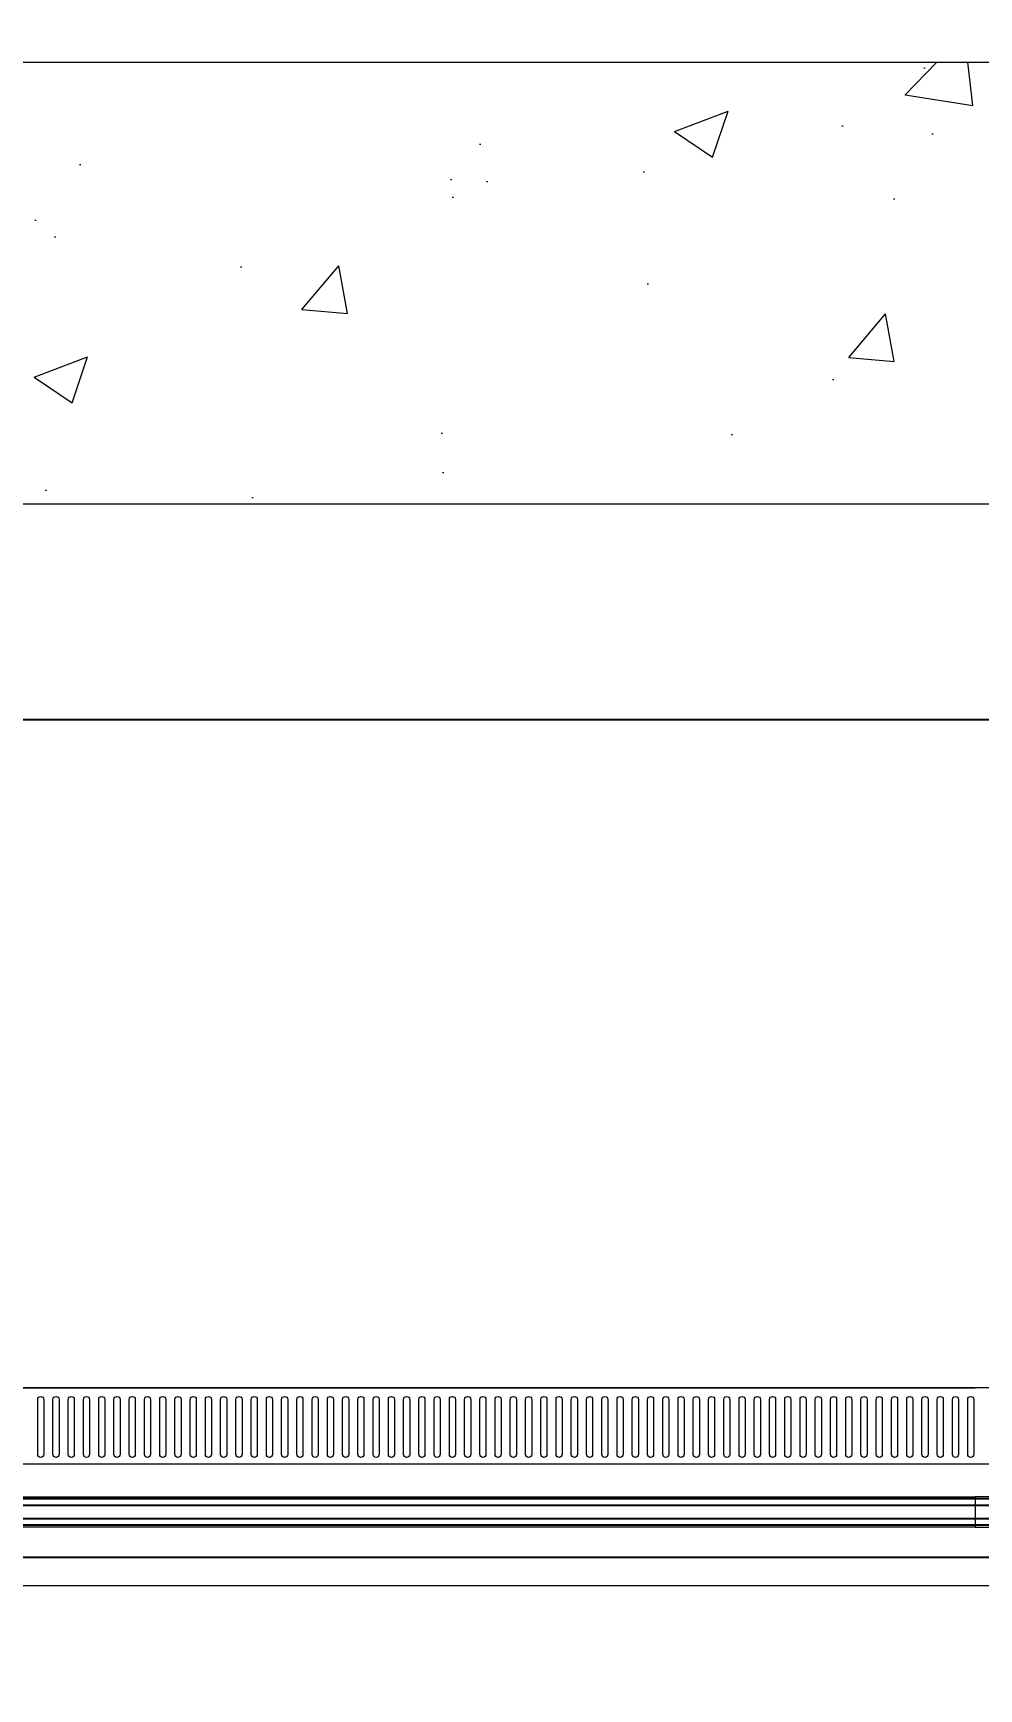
# Model space of a CAD drawing. Header units: centimetres. Extents: x -72470 to -43129, y -18750 to -16337.
# Drawn here: x -62678 to -62616, y -17311.1 to -17202.5 of the extents above; entities that cross this region are included whole.
import ezdxf

# ---------------------------------------------------------------- set-up
doc = ezdxf.new("R2010")
doc.units = ezdxf.units.CM
doc.header["$MEASUREMENT"] = 0
doc.linetypes.add('DUZ', pattern=[0])
doc.layers.get('0').update_dxf_attribs({"linetype": 'DUZ', "lineweight": 0})
doc.layers.get('Defpoints').update_dxf_attribs({"lineweight": 0})
doc.layers.add('11-021_500-BLOK B-str_zemin_kat$0$2DTARAMA1', color=253, linetype='Continuous')
doc.layers.add('CAM', color=4, linetype='Continuous')
doc.layers.add('M-OLCU-IC', color=155, linetype='Continuous', lineweight=0)
doc.layers.add('TEFRIS', color=30, linetype='Continuous', lineweight=9)
doc.styles.add('ARIAL', font='arial.ttf', dxfattribs={"width": 0.6})
doc.dimstyles.new('E_100', dxfattribs={"dimtxt": 10, "dimasz": 10, "dimexe": 5, "dimexo": 30, "dimgap": 3, "dimtad": 1, "dimtoh": 1, "dimdec": 0, "dimzin": 12, "dimdsep": 46, "dimtxsty": 'ARIAL', "dimblk": 'OBLIQUE', "dimcen": 5, "dimdle": 1, "dimclrt": 256, "dimadec": 0, "dimazin": 3, "dimtfac": 1, "dimtdec": 0, "dimtofl": 0, "dimtmove": 2, "dimatfit": 3, "dimldrblk": 'OBLIQUE', "dimfxl": 5, "dimtolj": 1, "dimtzin": 0, "dimarcsym": 0})

# ---------------------------------------------------------------- blocks, each defined once
blk = doc.blocks.new('_OBLIQUE')
at = {"layer": 'M-OLCU-IC', "linetype": 'ByBlock'}
for p, q in [((-0.5, -0.5), (0.5, 0.5)), ((0, 0), (0, 0))]:
    blk.add_line(p, q, dxfattribs=at)
blk = doc.blocks.new('*D84')
at = {"color": 0, "linetype": 'Continuous', "lineweight": -2, "transparency": 16777216}
for p, q in [((-63025.86045287304, -17334.34602291379), (-63025.86045287304, -17342.56599142592)), ((-61102.81231598725, -17334.34602291568), (-61102.81231598725, -17342.56599142592)), ((-63026.86045287304, -17337.56599142592), (-61101.81231598725, -17337.56599142592))]:
    blk.add_line(p, q, dxfattribs=at)
at = {"layer": 'Defpoints', "color": 0, "linetype": 'Continuous', "transparency": 16777216}
for p in [(-63025.86045287304, -17304.34602291379), (-61102.81231598725, -17304.34602291568), (-61102.81231598725, -17337.56599142592)]:
    blk.add_point(p, dxfattribs=at)
at = {"color": 0, "linetype": 'Continuous', "lineweight": -2, "transparency": 16777216, "xscale": 10, "yscale": 10, "zscale": 10, "rotation": 180}
blk.add_blockref('_OBLIQUE', (-63025.86045287304, -17337.56599142592), dxfattribs=at)
at = {"color": 0, "linetype": 'Continuous', "lineweight": -2, "transparency": 16777216, "xscale": 10, "yscale": 10, "zscale": 10}
blk.add_blockref('_OBLIQUE', (-61102.81231598725, -17337.56599142592), dxfattribs=at)
at = {"linetype": 'Continuous', "transparency": 16777216, "insert": (-62064.33638443015, -17329.4568509075), "char_height": 10, "attachment_point": 5, "style": 'ARIAL'}
blk.add_mtext('\\A1;1923', dxfattribs=at)

msp = doc.modelspace()

# ---------------------------------------------------------------- hatches: boundary and pattern name
h = msp.add_hatch()
h.set_pattern_fill('AR-CONC', color=256, scale=5)
h.set_pattern_definition([(49.99999999999999, (-480.9983529872552, -52.02101693398254), (35.86300913003767, -3.137606749129755), [3.75, -41.25]), (355, (-480.9983529872552, -52.02101693398254), (-6.937566680650001, 37.60960668500059), [3, -33]), (100.45144446, (-478.0097689372552, -52.28248413398251), (28.9254423363556, 34.47199954843147), [3.187009599999994, -35.05710559999991]), (46.18420000000001, (-480.9983529872552, -42.02101693398254), (53.36206653357862, -8.275964039653827), [5.625, -61.875]), (96.63563549, (-476.5515157372552, -42.71068228398258), (46.73309728371142, 48.70593003872752), [4.7805171, -52.58568799999999]), (351.1841639899999, (-480.9983529872552, -42.02101693398254), (46.73309725273866, 48.70593001349951), [4.5, -49.50000005]), (21, (-475.9983529872552, -44.52101693398254), (29.84535260592308, -20.13094453326694), [3.75, -41.25]), (326.0000000000001, (-475.9983529872552, -44.52101693398254), (12.16576659607909, 36.25750225234265), [3, -33]), (71.45144474, (-473.5112402872552, -46.19859563398245), (42.01111883649855, 16.12655764031769), [3.1870095, -35.0571056]), (37.50000000000001, (-480.9983529872552, -52.02101693398254), (0.6079927658645334, 16.64469269156557), [0, -32.59999999999999, 0, -33.5, 0, -33.125]), (7.499999999999999, (-480.9983529872552, -52.02101693398254), (13.15347687210743, 19.72058559411801), [0, -19.1, 0, -31.85, 0, -12.625]), (327.5, (-492.1483529872552, -52.02101693398254), (26.69112180862045, -1.127743586718988), [0, -12.5, 0, -39, 0, -51.75]), (317.5, (-497.1483529872552, -52.02101693398254), (29.15930846711931, 5.005249116615886), [0, -16.25, 0, -25.9, 0, -36.75])])
h.paths.add_polyline_path([(-62487.74342401414, -17204.36617192873), (-62615.24342401414, -17204.36617192873), (-62737.74342401414, -17204.36617192873), (-62737.74342401414, -17233.36617192873), (-62487.74342401414, -17233.36617192873)])
at = {"layer": '11-021_500-BLOK B-str_zemin_kat$0$2DTARAMA1'}
h = msp.add_hatch(dxfattribs=at)
h.set_pattern_fill('ANSI33', color=256, scale=100)
h.set_pattern_definition([(45, (-421164.1500468579, -192690.2066484655), (-17.67766952966369, 17.67766952966369), []), (45, (-421146.4723773579, -192690.2066484655), (-17.67766952966369, 17.67766952966369), [12.5, -6.25])])
edge = h.paths.add_edge_path()
edge.add_arc((-61102.81231581029, -17219.43709981061), 40, 0, 360)
edge = h.paths.add_edge_path()
edge.add_arc((-61942.81231581029, -17219.43709981061), 40, 0, 360)
edge = h.paths.add_edge_path()
edge.add_arc((-62782.81231581029, -17219.43709981061), 40, 0, 360)
edge = h.paths.add_edge_path()
edge.add_arc((-63622.81231581029, -17219.43709981061), 40, 0, 360)
h.paths.add_polyline_path([(-62490.34087514504, -17053.77368003472), (-62316.58439492678, -17053.77368003472), (-62316.58439492678, -17007.82211113978), (-62490.34087514504, -17007.82211113978)], flags=9)
h.paths.add_polyline_path([(-61637.13191769673, -17053.79925984381), (-61463.36520555481, -17053.79925984381), (-61463.36520555481, -17007.81699517807), (-61637.13191769673, -17007.81699517807)], flags=9)
h.paths.add_polyline_path([(-63330.34599110687, -17053.79925984381), (-63175.22593653655, -17053.79925984381), (-63175.22593653655, -17007.81699517807), (-63330.34599110687, -17007.81699517807)], flags=9)
edge = h.paths.add_edge_path()
edge.add_arc((-64462.81231581029, -17219.43709981061), 40, 0, 360)
edge = h.paths.add_edge_path()
edge.add_arc((-62782.81231581029, -18059.43709981061), 40, 0, 360)
edge = h.paths.add_edge_path()
edge.add_arc((-61942.81231581029, -18059.43709981061), 40, 0, 360)
edge = h.paths.add_edge_path()
edge.add_arc((-61102.81231581029, -18059.43709981061), 40, 0, 360)

# ---------------------------------------------------------------- linework, layer by layer
for p, q in [((-62737.74342401414, -17233.36617192873), (-62610.24342401414, -17233.36617192873)), ((-62731.74342401414, -17291.36617192873), (-62616.24342401414, -17291.36617192873)), ((-62487.74342401414, -17291.36617192873), (-62731.74342401414, -17291.36617192873)), ((-62737.74342401414, -17296.36617192873), (-62610.24342401414, -17296.36617192873))]:
    msp.add_line(p, q)
at = {"color": 7, "lineweight": 0}
msp.add_line((-62737.74342401414, -17233.36617192873), (-62610.24342401414, -17233.36617192873), dxfattribs=at)
for points in [[(-62677.74342401414, -17295.73638267815), (-62677.74342401414, -17292.13638267816, -0.414213562373095), (-62677.54342401415, -17291.93638267816), (-62677.54342401415, -17291.93638267816, -0.414213562373095), (-62677.34342401415, -17292.13638267816), (-62677.34342401415, -17295.73638267815, -0.414213562373095), (-62677.54342401415, -17295.93638267816), (-62677.54342401415, -17295.93638267816, -0.414213562373095)], [(-62677.74342401414, -17295.73638267815), (-62677.74342401414, -17292.13638267816, -0.414213562373095), (-62677.54342401415, -17291.93638267816), (-62677.54342401415, -17291.93638267816, -0.414213562373095), (-62677.34342401415, -17292.13638267816), (-62677.34342401415, -17295.73638267815, -0.414213562373095), (-62677.54342401415, -17295.93638267816), (-62677.54342401415, -17295.93638267816, -0.414213562373095)], [(-62676.74342401414, -17295.73638267815), (-62676.74342401414, -17292.13638267816, -0.414213562373095), (-62676.54342401415, -17291.93638267816), (-62676.54342401415, -17291.93638267816, -0.414213562373095), (-62676.34342401415, -17292.13638267816), (-62676.34342401415, -17295.73638267815, -0.414213562373095), (-62676.54342401415, -17295.93638267816), (-62676.54342401415, -17295.93638267816, -0.414213562373095)], [(-62676.74342401414, -17295.73638267815), (-62676.74342401414, -17292.13638267816, -0.414213562373095), (-62676.54342401415, -17291.93638267816), (-62676.54342401415, -17291.93638267816, -0.414213562373095), (-62676.34342401415, -17292.13638267816), (-62676.34342401415, -17295.73638267815, -0.414213562373095), (-62676.54342401415, -17295.93638267816), (-62676.54342401415, -17295.93638267816, -0.414213562373095)], [(-62675.74342401414, -17295.73638267815), (-62675.74342401414, -17292.13638267816, -0.414213562373095), (-62675.54342401415, -17291.93638267816), (-62675.54342401415, -17291.93638267816, -0.414213562373095), (-62675.34342401415, -17292.13638267816), (-62675.34342401415, -17295.73638267815, -0.414213562373095), (-62675.54342401415, -17295.93638267816), (-62675.54342401415, -17295.93638267816, -0.414213562373095)], [(-62675.74342401414, -17295.73638267815), (-62675.74342401414, -17292.13638267816, -0.414213562373095), (-62675.54342401415, -17291.93638267816), (-62675.54342401415, -17291.93638267816, -0.414213562373095), (-62675.34342401415, -17292.13638267816), (-62675.34342401415, -17295.73638267815, -0.414213562373095), (-62675.54342401415, -17295.93638267816), (-62675.54342401415, -17295.93638267816, -0.414213562373095)], [(-62674.74342401414, -17295.73638267815), (-62674.74342401414, -17292.13638267816, -0.414213562373095), (-62674.54342401415, -17291.93638267816), (-62674.54342401415, -17291.93638267816, -0.414213562373095), (-62674.34342401415, -17292.13638267816), (-62674.34342401415, -17295.73638267815, -0.414213562373095), (-62674.54342401415, -17295.93638267816), (-62674.54342401415, -17295.93638267816, -0.414213562373095)], [(-62674.74342401414, -17295.73638267815), (-62674.74342401414, -17292.13638267816, -0.414213562373095), (-62674.54342401415, -17291.93638267816), (-62674.54342401415, -17291.93638267816, -0.414213562373095), (-62674.34342401415, -17292.13638267816), (-62674.34342401415, -17295.73638267815, -0.414213562373095), (-62674.54342401415, -17295.93638267816), (-62674.54342401415, -17295.93638267816, -0.414213562373095)], [(-62673.74342401414, -17295.73638267815), (-62673.74342401414, -17292.13638267816, -0.414213562373095), (-62673.54342401415, -17291.93638267816), (-62673.54342401415, -17291.93638267816, -0.414213562373095), (-62673.34342401415, -17292.13638267816), (-62673.34342401415, -17295.73638267815, -0.414213562373095), (-62673.54342401415, -17295.93638267816), (-62673.54342401415, -17295.93638267816, -0.414213562373095)], [(-62673.74342401414, -17295.73638267815), (-62673.74342401414, -17292.13638267816, -0.414213562373095), (-62673.54342401415, -17291.93638267816), (-62673.54342401415, -17291.93638267816, -0.414213562373095), (-62673.34342401415, -17292.13638267816), (-62673.34342401415, -17295.73638267815, -0.414213562373095), (-62673.54342401415, -17295.93638267816), (-62673.54342401415, -17295.93638267816, -0.414213562373095)], [(-62672.74342401414, -17295.73638267815), (-62672.74342401414, -17292.13638267816, -0.414213562373095), (-62672.54342401415, -17291.93638267816), (-62672.54342401415, -17291.93638267816, -0.414213562373095), (-62672.34342401415, -17292.13638267816), (-62672.34342401415, -17295.73638267815, -0.414213562373095), (-62672.54342401415, -17295.93638267816), (-62672.54342401415, -17295.93638267816, -0.414213562373095)], [(-62672.74342401414, -17295.73638267815), (-62672.74342401414, -17292.13638267816, -0.414213562373095), (-62672.54342401415, -17291.93638267816), (-62672.54342401415, -17291.93638267816, -0.414213562373095), (-62672.34342401415, -17292.13638267816), (-62672.34342401415, -17295.73638267815, -0.414213562373095), (-62672.54342401415, -17295.93638267816), (-62672.54342401415, -17295.93638267816, -0.414213562373095)], [(-62671.74342401414, -17295.73638267815), (-62671.74342401414, -17292.13638267816, -0.414213562373095), (-62671.54342401415, -17291.93638267816), (-62671.54342401415, -17291.93638267816, -0.414213562373095), (-62671.34342401415, -17292.13638267816), (-62671.34342401415, -17295.73638267815, -0.414213562373095), (-62671.54342401415, -17295.93638267816), (-62671.54342401415, -17295.93638267816, -0.414213562373095)], [(-62671.74342401414, -17295.73638267815), (-62671.74342401414, -17292.13638267816, -0.414213562373095), (-62671.54342401415, -17291.93638267816), (-62671.54342401415, -17291.93638267816, -0.414213562373095), (-62671.34342401415, -17292.13638267816), (-62671.34342401415, -17295.73638267815, -0.414213562373095), (-62671.54342401415, -17295.93638267816), (-62671.54342401415, -17295.93638267816, -0.414213562373095)], [(-62670.74342401414, -17295.73638267815), (-62670.74342401414, -17292.13638267816, -0.414213562373095), (-62670.54342401415, -17291.93638267816), (-62670.54342401415, -17291.93638267816, -0.414213562373095), (-62670.34342401415, -17292.13638267816), (-62670.34342401415, -17295.73638267815, -0.414213562373095), (-62670.54342401415, -17295.93638267816), (-62670.54342401415, -17295.93638267816, -0.414213562373095)], [(-62670.74342401414, -17295.73638267815), (-62670.74342401414, -17292.13638267816, -0.414213562373095), (-62670.54342401415, -17291.93638267816), (-62670.54342401415, -17291.93638267816, -0.414213562373095), (-62670.34342401415, -17292.13638267816), (-62670.34342401415, -17295.73638267815, -0.414213562373095), (-62670.54342401415, -17295.93638267816), (-62670.54342401415, -17295.93638267816, -0.414213562373095)], [(-62669.74342401414, -17295.73638267815), (-62669.74342401414, -17292.13638267816, -0.414213562373095), (-62669.54342401415, -17291.93638267816), (-62669.54342401415, -17291.93638267816, -0.414213562373095), (-62669.34342401415, -17292.13638267816), (-62669.34342401415, -17295.73638267815, -0.414213562373095), (-62669.54342401415, -17295.93638267816), (-62669.54342401415, -17295.93638267816, -0.414213562373095)], [(-62669.74342401414, -17295.73638267815), (-62669.74342401414, -17292.13638267816, -0.414213562373095), (-62669.54342401415, -17291.93638267816), (-62669.54342401415, -17291.93638267816, -0.414213562373095), (-62669.34342401415, -17292.13638267816), (-62669.34342401415, -17295.73638267815, -0.414213562373095), (-62669.54342401415, -17295.93638267816), (-62669.54342401415, -17295.93638267816, -0.414213562373095)], [(-62668.74342401414, -17295.73638267815), (-62668.74342401414, -17292.13638267816, -0.414213562373095), (-62668.54342401415, -17291.93638267816), (-62668.54342401415, -17291.93638267816, -0.414213562373095), (-62668.34342401415, -17292.13638267816), (-62668.34342401415, -17295.73638267815, -0.414213562373095), (-62668.54342401415, -17295.93638267816), (-62668.54342401415, -17295.93638267816, -0.414213562373095)], [(-62667.74342401414, -17295.73638267815), (-62667.74342401414, -17292.13638267816, -0.414213562373095), (-62667.54342401415, -17291.93638267816), (-62667.54342401415, -17291.93638267816, -0.414213562373095), (-62667.34342401415, -17292.13638267816), (-62667.34342401415, -17295.73638267815, -0.414213562373095), (-62667.54342401415, -17295.93638267816), (-62667.54342401415, -17295.93638267816, -0.414213562373095)], [(-62666.74342401414, -17295.73638267815), (-62666.74342401414, -17292.13638267816, -0.414213562373095), (-62666.54342401415, -17291.93638267816), (-62666.54342401415, -17291.93638267816, -0.414213562373095), (-62666.34342401415, -17292.13638267816), (-62666.34342401415, -17295.73638267815, -0.414213562373095), (-62666.54342401415, -17295.93638267816), (-62666.54342401415, -17295.93638267816, -0.414213562373095)], [(-62665.74342401414, -17295.73638267815), (-62665.74342401414, -17292.13638267816, -0.414213562373095), (-62665.54342401415, -17291.93638267816), (-62665.54342401415, -17291.93638267816, -0.414213562373095), (-62665.34342401415, -17292.13638267816), (-62665.34342401415, -17295.73638267815, -0.414213562373095), (-62665.54342401415, -17295.93638267816), (-62665.54342401415, -17295.93638267816, -0.414213562373095)], [(-62664.74342401414, -17295.73638267815), (-62664.74342401414, -17292.13638267816, -0.414213562373095), (-62664.54342401415, -17291.93638267816), (-62664.54342401415, -17291.93638267816, -0.414213562373095), (-62664.34342401415, -17292.13638267816), (-62664.34342401415, -17295.73638267815, -0.414213562373095), (-62664.54342401415, -17295.93638267816), (-62664.54342401415, -17295.93638267816, -0.414213562373095)], [(-62663.74342401414, -17295.73638267815), (-62663.74342401414, -17292.13638267816, -0.414213562373095), (-62663.54342401415, -17291.93638267816), (-62663.54342401415, -17291.93638267816, -0.414213562373095), (-62663.34342401415, -17292.13638267816), (-62663.34342401415, -17295.73638267815, -0.414213562373095), (-62663.54342401415, -17295.93638267816), (-62663.54342401415, -17295.93638267816, -0.414213562373095)], [(-62662.74342401414, -17295.73638267815), (-62662.74342401414, -17292.13638267816, -0.414213562373095), (-62662.54342401415, -17291.93638267816), (-62662.54342401415, -17291.93638267816, -0.414213562373095), (-62662.34342401415, -17292.13638267816), (-62662.34342401415, -17295.73638267815, -0.414213562373095), (-62662.54342401415, -17295.93638267816), (-62662.54342401415, -17295.93638267816, -0.414213562373095)], [(-62661.74342401414, -17295.73638267815), (-62661.74342401414, -17292.13638267816, -0.414213562373095), (-62661.54342401415, -17291.93638267816), (-62661.54342401415, -17291.93638267816, -0.414213562373095), (-62661.34342401415, -17292.13638267816), (-62661.34342401415, -17295.73638267815, -0.414213562373095), (-62661.54342401415, -17295.93638267816), (-62661.54342401415, -17295.93638267816, -0.414213562373095)], [(-62660.74342401414, -17295.73638267815), (-62660.74342401414, -17292.13638267816, -0.414213562373095), (-62660.54342401415, -17291.93638267816), (-62660.54342401415, -17291.93638267816, -0.414213562373095), (-62660.34342401415, -17292.13638267816), (-62660.34342401415, -17295.73638267815, -0.414213562373095), (-62660.54342401415, -17295.93638267816), (-62660.54342401415, -17295.93638267816, -0.414213562373095)], [(-62659.74342401414, -17295.73638267815), (-62659.74342401414, -17292.13638267816, -0.414213562373095), (-62659.54342401415, -17291.93638267816), (-62659.54342401415, -17291.93638267816, -0.414213562373095), (-62659.34342401415, -17292.13638267816), (-62659.34342401415, -17295.73638267815, -0.414213562373095), (-62659.54342401415, -17295.93638267816), (-62659.54342401415, -17295.93638267816, -0.414213562373095)], [(-62658.74342401414, -17295.73638267815), (-62658.74342401414, -17292.13638267816, -0.414213562373095), (-62658.54342401415, -17291.93638267816), (-62658.54342401415, -17291.93638267816, -0.414213562373095), (-62658.34342401415, -17292.13638267816), (-62658.34342401415, -17295.73638267815, -0.414213562373095), (-62658.54342401415, -17295.93638267816), (-62658.54342401415, -17295.93638267816, -0.414213562373095)], [(-62657.74342401414, -17295.73638267815), (-62657.74342401414, -17292.13638267816, -0.414213562373095), (-62657.54342401415, -17291.93638267816), (-62657.54342401415, -17291.93638267816, -0.414213562373095), (-62657.34342401415, -17292.13638267816), (-62657.34342401415, -17295.73638267815, -0.414213562373095), (-62657.54342401415, -17295.93638267816), (-62657.54342401415, -17295.93638267816, -0.414213562373095)], [(-62656.74342401414, -17295.73638267815), (-62656.74342401414, -17292.13638267816, -0.414213562373095), (-62656.54342401415, -17291.93638267816), (-62656.54342401415, -17291.93638267816, -0.414213562373095), (-62656.34342401415, -17292.13638267816), (-62656.34342401415, -17295.73638267815, -0.414213562373095), (-62656.54342401415, -17295.93638267816), (-62656.54342401415, -17295.93638267816, -0.414213562373095)], [(-62655.74342401414, -17295.73638267815), (-62655.74342401414, -17292.13638267816, -0.414213562373095), (-62655.54342401415, -17291.93638267816), (-62655.54342401415, -17291.93638267816, -0.414213562373095), (-62655.34342401415, -17292.13638267816), (-62655.34342401415, -17295.73638267815, -0.414213562373095), (-62655.54342401415, -17295.93638267816), (-62655.54342401415, -17295.93638267816, -0.414213562373095)], [(-62654.74342401414, -17295.73638267815), (-62654.74342401414, -17292.13638267816, -0.414213562373095), (-62654.54342401415, -17291.93638267816), (-62654.54342401415, -17291.93638267816, -0.414213562373095), (-62654.34342401415, -17292.13638267816), (-62654.34342401415, -17295.73638267815, -0.414213562373095), (-62654.54342401415, -17295.93638267816), (-62654.54342401415, -17295.93638267816, -0.414213562373095)], [(-62653.74342401414, -17295.73638267815), (-62653.74342401414, -17292.13638267816, -0.414213562373095), (-62653.54342401415, -17291.93638267816), (-62653.54342401415, -17291.93638267816, -0.414213562373095), (-62653.34342401415, -17292.13638267816), (-62653.34342401415, -17295.73638267815, -0.414213562373095), (-62653.54342401415, -17295.93638267816), (-62653.54342401415, -17295.93638267816, -0.414213562373095)], [(-62652.74342401414, -17295.73638267815), (-62652.74342401414, -17292.13638267816, -0.414213562373095), (-62652.54342401415, -17291.93638267816), (-62652.54342401415, -17291.93638267816, -0.414213562373095), (-62652.34342401415, -17292.13638267816), (-62652.34342401415, -17295.73638267815, -0.414213562373095), (-62652.54342401415, -17295.93638267816), (-62652.54342401415, -17295.93638267816, -0.414213562373095)], [(-62651.74342401414, -17295.73638267815), (-62651.74342401414, -17292.13638267816, -0.414213562373095), (-62651.54342401415, -17291.93638267816), (-62651.54342401415, -17291.93638267816, -0.414213562373095), (-62651.34342401415, -17292.13638267816), (-62651.34342401415, -17295.73638267815, -0.414213562373095), (-62651.54342401415, -17295.93638267816), (-62651.54342401415, -17295.93638267816, -0.414213562373095)], [(-62650.74342401414, -17295.73638267815), (-62650.74342401414, -17292.13638267816, -0.414213562373095), (-62650.54342401415, -17291.93638267816), (-62650.54342401415, -17291.93638267816, -0.414213562373095), (-62650.34342401415, -17292.13638267816), (-62650.34342401415, -17295.73638267815, -0.414213562373095), (-62650.54342401415, -17295.93638267816), (-62650.54342401415, -17295.93638267816, -0.414213562373095)], [(-62649.74342401414, -17295.73638267815), (-62649.74342401414, -17292.13638267816, -0.414213562373095), (-62649.54342401415, -17291.93638267816), (-62649.54342401415, -17291.93638267816, -0.414213562373095), (-62649.34342401415, -17292.13638267816), (-62649.34342401415, -17295.73638267815, -0.414213562373095), (-62649.54342401415, -17295.93638267816), (-62649.54342401415, -17295.93638267816, -0.414213562373095)], [(-62648.74342401414, -17295.73638267815), (-62648.74342401414, -17292.13638267816, -0.414213562373095), (-62648.54342401415, -17291.93638267816), (-62648.54342401415, -17291.93638267816, -0.414213562373095), (-62648.34342401415, -17292.13638267816), (-62648.34342401415, -17295.73638267815, -0.414213562373095), (-62648.54342401415, -17295.93638267816), (-62648.54342401415, -17295.93638267816, -0.414213562373095)], [(-62647.74342401414, -17295.73638267815), (-62647.74342401414, -17292.13638267816, -0.414213562373095), (-62647.54342401415, -17291.93638267816), (-62647.54342401415, -17291.93638267816, -0.414213562373095), (-62647.34342401415, -17292.13638267816), (-62647.34342401415, -17295.73638267815, -0.414213562373095), (-62647.54342401415, -17295.93638267816), (-62647.54342401415, -17295.93638267816, -0.414213562373095)], [(-62646.74342401414, -17295.73638267815), (-62646.74342401414, -17292.13638267816, -0.414213562373095), (-62646.54342401415, -17291.93638267816), (-62646.54342401415, -17291.93638267816, -0.414213562373095), (-62646.34342401415, -17292.13638267816), (-62646.34342401415, -17295.73638267815, -0.414213562373095), (-62646.54342401415, -17295.93638267816), (-62646.54342401415, -17295.93638267816, -0.414213562373095)], [(-62645.74342401414, -17295.73638267815), (-62645.74342401414, -17292.13638267816, -0.414213562373095), (-62645.54342401415, -17291.93638267816), (-62645.54342401415, -17291.93638267816, -0.414213562373095), (-62645.34342401415, -17292.13638267816), (-62645.34342401415, -17295.73638267815, -0.414213562373095), (-62645.54342401415, -17295.93638267816), (-62645.54342401415, -17295.93638267816, -0.414213562373095)], [(-62644.74342401414, -17295.73638267815), (-62644.74342401414, -17292.13638267816, -0.414213562373095), (-62644.54342401415, -17291.93638267816), (-62644.54342401415, -17291.93638267816, -0.414213562373095), (-62644.34342401415, -17292.13638267816), (-62644.34342401415, -17295.73638267815, -0.414213562373095), (-62644.54342401415, -17295.93638267816), (-62644.54342401415, -17295.93638267816, -0.414213562373095)], [(-62643.74342401414, -17295.73638267815), (-62643.74342401414, -17292.13638267816, -0.414213562373095), (-62643.54342401415, -17291.93638267816), (-62643.54342401415, -17291.93638267816, -0.414213562373095), (-62643.34342401415, -17292.13638267816), (-62643.34342401415, -17295.73638267815, -0.414213562373095), (-62643.54342401415, -17295.93638267816), (-62643.54342401415, -17295.93638267816, -0.414213562373095)], [(-62642.74342401414, -17295.73638267815), (-62642.74342401414, -17292.13638267816, -0.414213562373095), (-62642.54342401415, -17291.93638267816), (-62642.54342401415, -17291.93638267816, -0.414213562373095), (-62642.34342401415, -17292.13638267816), (-62642.34342401415, -17295.73638267815, -0.414213562373095), (-62642.54342401415, -17295.93638267816), (-62642.54342401415, -17295.93638267816, -0.414213562373095)], [(-62641.74342401414, -17295.73638267815), (-62641.74342401414, -17292.13638267816, -0.414213562373095), (-62641.54342401415, -17291.93638267816), (-62641.54342401415, -17291.93638267816, -0.414213562373095), (-62641.34342401415, -17292.13638267816), (-62641.34342401415, -17295.73638267815, -0.414213562373095), (-62641.54342401415, -17295.93638267816), (-62641.54342401415, -17295.93638267816, -0.414213562373095)], [(-62640.74342401414, -17295.73638267815), (-62640.74342401414, -17292.13638267816, -0.414213562373095), (-62640.54342401415, -17291.93638267816), (-62640.54342401415, -17291.93638267816, -0.414213562373095), (-62640.34342401415, -17292.13638267816), (-62640.34342401415, -17295.73638267815, -0.414213562373095), (-62640.54342401415, -17295.93638267816), (-62640.54342401415, -17295.93638267816, -0.414213562373095)], [(-62639.74342401414, -17295.73638267815), (-62639.74342401414, -17292.13638267816, -0.414213562373095), (-62639.54342401415, -17291.93638267816), (-62639.54342401415, -17291.93638267816, -0.414213562373095), (-62639.34342401415, -17292.13638267816), (-62639.34342401415, -17295.73638267815, -0.414213562373095), (-62639.54342401415, -17295.93638267816), (-62639.54342401415, -17295.93638267816, -0.414213562373095)], [(-62638.74342401414, -17295.73638267815), (-62638.74342401414, -17292.13638267816, -0.414213562373095), (-62638.54342401415, -17291.93638267816), (-62638.54342401415, -17291.93638267816, -0.414213562373095), (-62638.34342401415, -17292.13638267816), (-62638.34342401415, -17295.73638267815, -0.414213562373095), (-62638.54342401415, -17295.93638267816), (-62638.54342401415, -17295.93638267816, -0.414213562373095)], [(-62637.74342401414, -17295.73638267815), (-62637.74342401414, -17292.13638267816, -0.414213562373095), (-62637.54342401415, -17291.93638267816), (-62637.54342401415, -17291.93638267816, -0.414213562373095), (-62637.34342401415, -17292.13638267816), (-62637.34342401415, -17295.73638267815, -0.414213562373095), (-62637.54342401415, -17295.93638267816), (-62637.54342401415, -17295.93638267816, -0.414213562373095)], [(-62636.74342401414, -17295.73638267815), (-62636.74342401414, -17292.13638267816, -0.414213562373095), (-62636.54342401415, -17291.93638267816), (-62636.54342401415, -17291.93638267816, -0.414213562373095), (-62636.34342401415, -17292.13638267816), (-62636.34342401415, -17295.73638267815, -0.414213562373095), (-62636.54342401415, -17295.93638267816), (-62636.54342401415, -17295.93638267816, -0.414213562373095)], [(-62635.74342401414, -17295.73638267815), (-62635.74342401414, -17292.13638267816, -0.414213562373095), (-62635.54342401415, -17291.93638267816), (-62635.54342401415, -17291.93638267816, -0.414213562373095), (-62635.34342401415, -17292.13638267816), (-62635.34342401415, -17295.73638267815, -0.414213562373095), (-62635.54342401415, -17295.93638267816), (-62635.54342401415, -17295.93638267816, -0.414213562373095)], [(-62634.74342401414, -17295.73638267815), (-62634.74342401414, -17292.13638267816, -0.414213562373095), (-62634.54342401415, -17291.93638267816), (-62634.54342401415, -17291.93638267816, -0.414213562373095), (-62634.34342401415, -17292.13638267816), (-62634.34342401415, -17295.73638267815, -0.414213562373095), (-62634.54342401415, -17295.93638267816), (-62634.54342401415, -17295.93638267816, -0.414213562373095)], [(-62633.74342401414, -17295.73638267815), (-62633.74342401414, -17292.13638267816, -0.414213562373095), (-62633.54342401415, -17291.93638267816), (-62633.54342401415, -17291.93638267816, -0.414213562373095), (-62633.34342401415, -17292.13638267816), (-62633.34342401415, -17295.73638267815, -0.414213562373095), (-62633.54342401415, -17295.93638267816), (-62633.54342401415, -17295.93638267816, -0.414213562373095)], [(-62632.74342401414, -17295.73638267815), (-62632.74342401414, -17292.13638267816, -0.414213562373095), (-62632.54342401415, -17291.93638267816), (-62632.54342401415, -17291.93638267816, -0.414213562373095), (-62632.34342401415, -17292.13638267816), (-62632.34342401415, -17295.73638267815, -0.414213562373095), (-62632.54342401415, -17295.93638267816), (-62632.54342401415, -17295.93638267816, -0.414213562373095)], [(-62631.74342401414, -17295.73638267815), (-62631.74342401414, -17292.13638267816, -0.414213562373095), (-62631.54342401415, -17291.93638267816), (-62631.54342401415, -17291.93638267816, -0.414213562373095), (-62631.34342401415, -17292.13638267816), (-62631.34342401415, -17295.73638267815, -0.414213562373095), (-62631.54342401415, -17295.93638267816), (-62631.54342401415, -17295.93638267816, -0.414213562373095)], [(-62630.74342401414, -17295.73638267815), (-62630.74342401414, -17292.13638267816, -0.414213562373095), (-62630.54342401415, -17291.93638267816), (-62630.54342401415, -17291.93638267816, -0.414213562373095), (-62630.34342401415, -17292.13638267816), (-62630.34342401415, -17295.73638267815, -0.414213562373095), (-62630.54342401415, -17295.93638267816), (-62630.54342401415, -17295.93638267816, -0.414213562373095)], [(-62629.74342401414, -17295.73638267815), (-62629.74342401414, -17292.13638267816, -0.414213562373095), (-62629.54342401415, -17291.93638267816), (-62629.54342401415, -17291.93638267816, -0.414213562373095), (-62629.34342401415, -17292.13638267816), (-62629.34342401415, -17295.73638267815, -0.414213562373095), (-62629.54342401415, -17295.93638267816), (-62629.54342401415, -17295.93638267816, -0.414213562373095)], [(-62628.74342401414, -17295.73638267815), (-62628.74342401414, -17292.13638267816, -0.414213562373095), (-62628.54342401415, -17291.93638267816), (-62628.54342401415, -17291.93638267816, -0.414213562373095), (-62628.34342401415, -17292.13638267816), (-62628.34342401415, -17295.73638267815, -0.414213562373095), (-62628.54342401415, -17295.93638267816), (-62628.54342401415, -17295.93638267816, -0.414213562373095)], [(-62627.74342401414, -17295.73638267815), (-62627.74342401414, -17292.13638267816, -0.414213562373095), (-62627.54342401415, -17291.93638267816), (-62627.54342401415, -17291.93638267816, -0.414213562373095), (-62627.34342401415, -17292.13638267816), (-62627.34342401415, -17295.73638267815, -0.414213562373095), (-62627.54342401415, -17295.93638267816), (-62627.54342401415, -17295.93638267816, -0.414213562373095)], [(-62626.74342401414, -17295.73638267815), (-62626.74342401414, -17292.13638267816, -0.414213562373095), (-62626.54342401415, -17291.93638267816), (-62626.54342401415, -17291.93638267816, -0.414213562373095), (-62626.34342401415, -17292.13638267816), (-62626.34342401415, -17295.73638267815, -0.414213562373095), (-62626.54342401415, -17295.93638267816), (-62626.54342401415, -17295.93638267816, -0.414213562373095)], [(-62625.74342401414, -17295.73638267815), (-62625.74342401414, -17292.13638267816, -0.414213562373095), (-62625.54342401415, -17291.93638267816), (-62625.54342401415, -17291.93638267816, -0.414213562373095), (-62625.34342401415, -17292.13638267816), (-62625.34342401415, -17295.73638267815, -0.414213562373095), (-62625.54342401415, -17295.93638267816), (-62625.54342401415, -17295.93638267816, -0.414213562373095)], [(-62624.74342401414, -17295.73638267815), (-62624.74342401414, -17292.13638267816, -0.414213562373095), (-62624.54342401415, -17291.93638267816), (-62624.54342401415, -17291.93638267816, -0.414213562373095), (-62624.34342401415, -17292.13638267816), (-62624.34342401415, -17295.73638267815, -0.414213562373095), (-62624.54342401415, -17295.93638267816), (-62624.54342401415, -17295.93638267816, -0.414213562373095)], [(-62623.74342401414, -17295.73638267815), (-62623.74342401414, -17292.13638267816, -0.414213562373095), (-62623.54342401415, -17291.93638267816), (-62623.54342401415, -17291.93638267816, -0.414213562373095), (-62623.34342401415, -17292.13638267816), (-62623.34342401415, -17295.73638267815, -0.414213562373095), (-62623.54342401415, -17295.93638267816), (-62623.54342401415, -17295.93638267816, -0.414213562373095)], [(-62622.74342401414, -17295.73638267815), (-62622.74342401414, -17292.13638267816, -0.414213562373095), (-62622.54342401415, -17291.93638267816), (-62622.54342401415, -17291.93638267816, -0.414213562373095), (-62622.34342401415, -17292.13638267816), (-62622.34342401415, -17295.73638267815, -0.414213562373095), (-62622.54342401415, -17295.93638267816), (-62622.54342401415, -17295.93638267816, -0.414213562373095)], [(-62621.74342401414, -17295.73638267815), (-62621.74342401414, -17292.13638267816, -0.414213562373095), (-62621.54342401415, -17291.93638267816), (-62621.54342401415, -17291.93638267816, -0.414213562373095), (-62621.34342401415, -17292.13638267816), (-62621.34342401415, -17295.73638267815, -0.414213562373095), (-62621.54342401415, -17295.93638267816), (-62621.54342401415, -17295.93638267816, -0.414213562373095)], [(-62620.74342401414, -17295.73638267815), (-62620.74342401414, -17292.13638267816, -0.414213562373095), (-62620.54342401415, -17291.93638267816), (-62620.54342401415, -17291.93638267816, -0.414213562373095), (-62620.34342401415, -17292.13638267816), (-62620.34342401415, -17295.73638267815, -0.414213562373095), (-62620.54342401415, -17295.93638267816), (-62620.54342401415, -17295.93638267816, -0.414213562373095)], [(-62619.74342401414, -17295.73638267815), (-62619.74342401414, -17292.13638267816, -0.414213562373095), (-62619.54342401415, -17291.93638267816), (-62619.54342401415, -17291.93638267816, -0.414213562373095), (-62619.34342401415, -17292.13638267816), (-62619.34342401415, -17295.73638267815, -0.414213562373095), (-62619.54342401415, -17295.93638267816), (-62619.54342401415, -17295.93638267816, -0.414213562373095)], [(-62618.74342401414, -17295.73638267815), (-62618.74342401414, -17292.13638267816, -0.414213562373095), (-62618.54342401415, -17291.93638267816), (-62618.54342401415, -17291.93638267816, -0.414213562373095), (-62618.34342401415, -17292.13638267816), (-62618.34342401415, -17295.73638267815, -0.414213562373095), (-62618.54342401415, -17295.93638267816), (-62618.54342401415, -17295.93638267816, -0.414213562373095)], [(-62617.74342401414, -17295.73638267815), (-62617.74342401414, -17292.13638267816, -0.414213562373095), (-62617.54342401415, -17291.93638267816), (-62617.54342401415, -17291.93638267816, -0.414213562373095), (-62617.34342401415, -17292.13638267816), (-62617.34342401415, -17295.73638267815, -0.414213562373095), (-62617.54342401415, -17295.93638267816), (-62617.54342401415, -17295.93638267816, -0.414213562373095)], [(-62616.74342401414, -17295.73638267815), (-62616.74342401414, -17292.13638267816, -0.414213562373095), (-62616.54342401415, -17291.93638267816), (-62616.54342401415, -17291.93638267816, -0.414213562373095), (-62616.34342401415, -17292.13638267816), (-62616.34342401415, -17295.73638267815, -0.414213562373095), (-62616.54342401415, -17295.93638267816), (-62616.54342401415, -17295.93638267816, -0.414213562373095)]]:
    msp.add_lwpolyline(points, format="xyb", close=True)
msp.add_lwpolyline([(-62731.74342401414, -17298.51617192873), (-62616.24342401414, -17298.51617192873), (-62616.24342401414, -17300.51617192873), (-62731.74342401414, -17300.51617192873)], close=True)
msp.add_lwpolyline([(-62616.24342401414, -17300.41617192873), (-62616.24342401414, -17300.51617192873), (-62614.24342401414, -17300.51617192873), (-62614.24342401414, -17298.51617192873), (-62616.24342401414, -17298.51617192873), (-62616.24342401414, -17298.61617192873)])
at = {"layer": 'CAM'}
msp.add_lwpolyline([(-62737.74342401414, -17247.51617192873), (-62612.74342401414, -17247.51617192873), (-62612.74342401414, -17302.51617192873), (-62737.74342401414, -17302.51617192873)], close=True, dxfattribs=at)
msp.add_lwpolyline([(-62733.54342401415, -17298.66617192873), (-62733.54342401415, -17300.36617192873), (-62614.44342401414, -17300.36617192873), (-62614.44342401414, -17299.96617192874), (-62733.54342401415, -17299.96617192874), (-62733.54342401415, -17300.36617192873), (-62733.54342401415, -17299.96617192874), (-62733.54342401415, -17299.06617192873), (-62614.44342401414, -17299.06617192873), (-62614.44342401414, -17298.66617192873), (-62733.54342401415, -17298.66617192873), (-62733.54342401415, -17300.36617192873)], dxfattribs=at)
at = {"layer": 'TEFRIS', "color": 0, "linetype": 'Continuous'}
msp.add_line((-62737.74342401414, -17204.36617192873), (-62487.74342401414, -17204.36617192873), dxfattribs=at)
msp.add_lwpolyline([(-62487.74342401414, -17304.36617192873), (-62737.74342401414, -17304.36617192873), (-62737.74342401414, -17204.36617192873), (-62487.74342401414, -17204.36617192873)], close=True, dxfattribs=at)

# ---------------------------------------------------------------- dimensions: what is measured, and where the dimension line sits
at = {"color": 0, "linetype": 'Continuous'}
dim = msp.add_linear_dim(base=(-61102.81231598725, -17337.56599142592), p1=(-63025.86045287304, -17304.34602291379), p2=(-61102.81231598725, -17304.34602291568), dimstyle='E_100', dxfattribs=at)
dim.commit()
dim.dimension.update_dxf_attribs({"geometry": '*D84', "text_midpoint": (-62064.33638443015, -17329.4568509075)})

doc.saveas('drawing.dxf')
